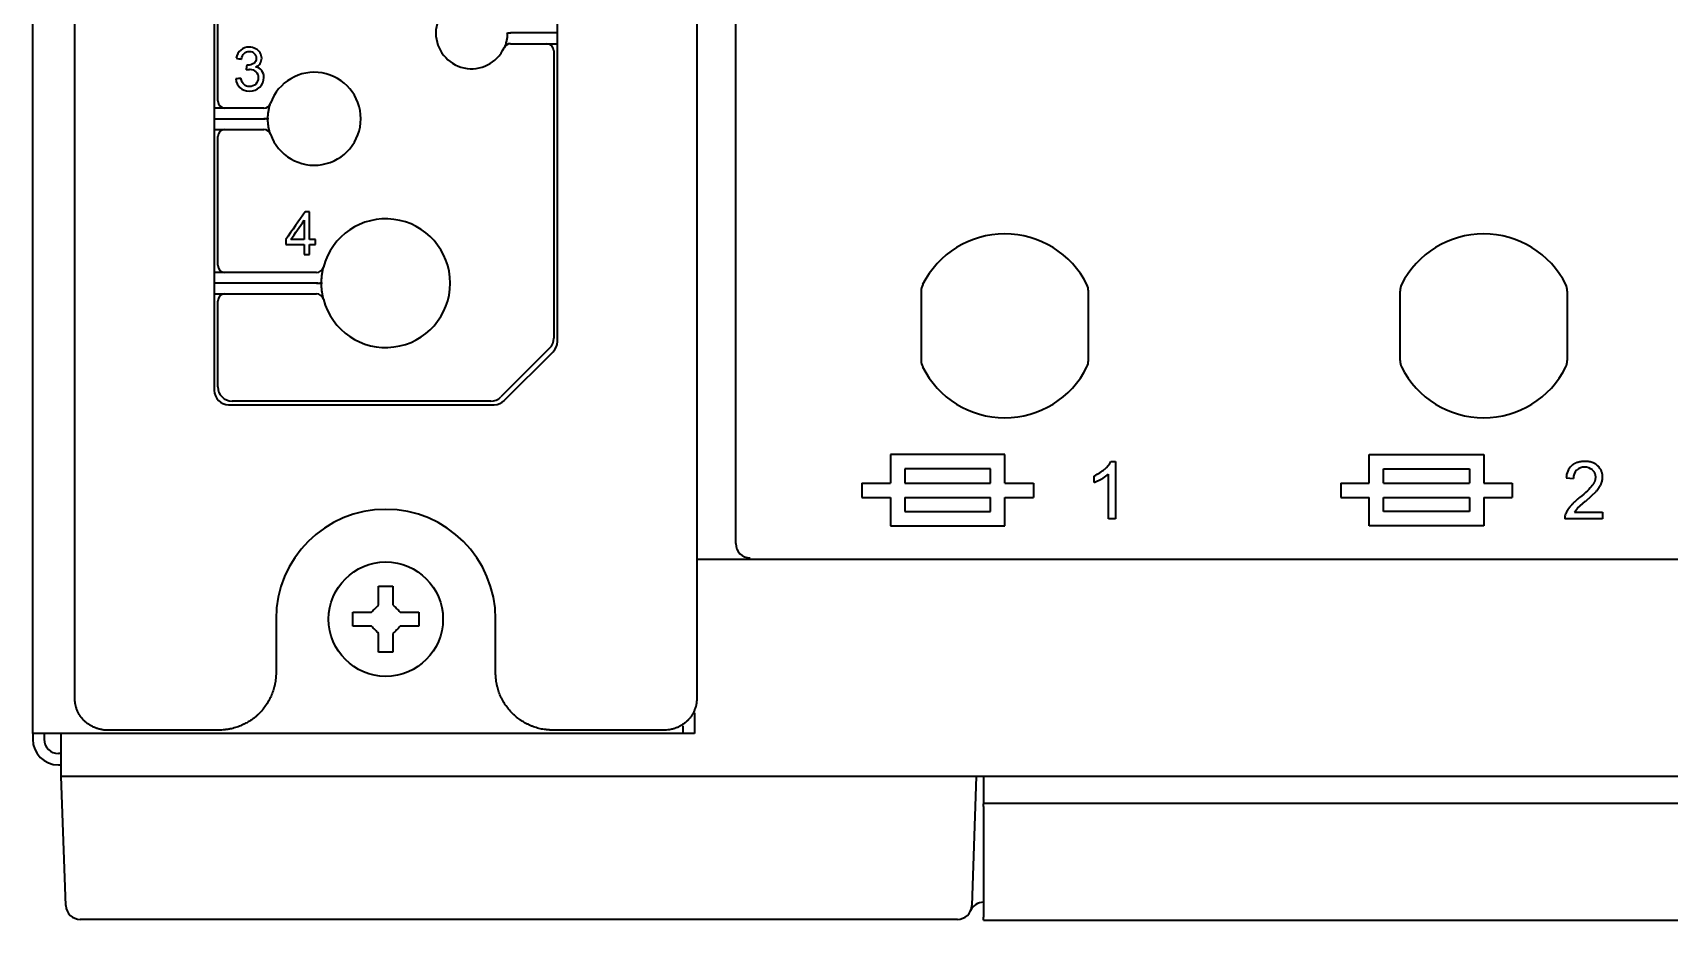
# Model space of a CAD drawing. Header units: inches. Extents: x 90 to 4162, y -443 to 3471.
# Drawn here: x 90.4 to 204.9, y 1241.9 to 1304 of the extents above; entities that cross this region are included whole.
import ezdxf

# ---------------------------------------------------------------- set-up
doc = ezdxf.new("R2010")
doc.units = ezdxf.units.IN
doc.layers.add('1', color=7, linetype='Continuous', true_color=0xffffff)
doc.layers.add('ORTHO$15', color=7, linetype='Continuous', true_color=0xffffff)

msp = doc.modelspace()

# ---------------------------------------------------------------- linework, layer by layer
at = {"layer": '1', "color": 7, "linetype": 'Continuous', "lineweight": 35}
for p, q in [((90.37, 1254.96), (90.37, 2249.66)), ((93.31, 1257.45), (93.31, 1338.46)), ((136.83, 1338.46), (136.83, 1257.45)), ((103.07, 1328.96), (103.07, 1278.96)), ((127.07, 1282.37), (127.07, 1328.96)), ((103.32, 1299.21), (103.32, 1308.71)), ((123.8, 1303.96), (123.82, 1303.96)), ((127.07, 1303.96), (123.82, 1303.96)), ((123.8, 1303.21), (126.32, 1303.21)), ((126.32, 1303.21), (127.07, 1303.21)), ((126.82, 1302.71), (126.82, 1282.62)), ((103.82, 1298.71), (103.07, 1298.71)), ((106.54, 1298.71), (103.82, 1298.71)), ((103.07, 1297.96), (106.32, 1297.96)), ((103.07, 1297.21), (103.82, 1297.21)), ((103.82, 1297.21), (106.54, 1297.21)), ((106.32, 1297.96), (106.54, 1297.96)), ((103.32, 1287.71), (103.32, 1296.71)), ((103.82, 1287.21), (103.07, 1287.21)), ((110.23, 1287.21), (103.82, 1287.21)), ((106.32, 1286.46), (103.07, 1286.46)), ((103.07, 1285.71), (103.82, 1285.71)), ((103.82, 1285.71), (110.23, 1285.71)), ((110.23, 1286.46), (106.32, 1286.46)), ((152.52, 1285.91), (152.52, 1281.05)), ((164.22, 1281.05), (164.22, 1285.91)), ((186.02, 1281.05), (186.02, 1285.91)), ((197.72, 1285.91), (197.72, 1281.05)), ((103.32, 1279.21), (103.32, 1285.21)), ((126.53, 1281.91), (123.11, 1278.5)), ((123.36, 1278.25), (126.78, 1281.66)), ((104.07, 1277.96), (122.66, 1277.96)), ((122.41, 1278.21), (104.32, 1278.21)), ((158.37, 1274.48), (150.37, 1274.48)), ((150.37, 1274.48), (150.37, 1272.48)), ((158.37, 1272.48), (158.37, 1274.48)), ((183.87, 1274.48), (191.87, 1274.48)), ((183.87, 1272.48), (183.87, 1274.48)), ((191.87, 1274.48), (191.87, 1272.48)), ((157.37, 1273.48), (151.37, 1273.48)), ((151.37, 1273.48), (151.37, 1272.48)), ((157.37, 1272.48), (157.37, 1273.48)), ((165.16, 1272.76), (165.62, 1273.1)), ((165.62, 1269.98), (165.62, 1273.1)), ((165.79, 1273.99), (166.11, 1273.99)), ((166.11, 1273.99), (166.11, 1269.98)), ((184.87, 1273.48), (190.87, 1273.48)), ((184.87, 1272.48), (184.87, 1273.48)), ((190.87, 1273.48), (190.87, 1272.48)), ((148.37, 1272.48), (148.37, 1271.48)), ((148.37, 1272.48), (150.37, 1272.48)), ((151.37, 1272.48), (157.37, 1272.48)), ((158.37, 1272.48), (160.37, 1272.48)), ((160.37, 1272.48), (160.37, 1271.48)), ((164.63, 1272.51), (164.63, 1272.99)), ((164.63, 1272.51), (165.16, 1272.77)), ((181.87, 1272.48), (183.87, 1272.48)), ((181.87, 1272.48), (181.87, 1271.48)), ((184.87, 1272.48), (190.87, 1272.48)), ((191.87, 1272.48), (193.87, 1272.48)), ((193.87, 1272.48), (193.87, 1271.48)), ((197.65, 1272.84), (198.15, 1272.79)), ((199.01, 1271.21), (199.77, 1271.91)), ((148.37, 1271.48), (150.37, 1271.48)), ((150.37, 1271.48), (150.37, 1269.48)), ((151.37, 1271.48), (157.37, 1271.48)), ((151.37, 1271.48), (151.37, 1270.48)), ((157.37, 1270.48), (157.37, 1271.48)), ((158.37, 1269.48), (158.37, 1271.48)), ((158.37, 1271.48), (160.37, 1271.48)), ((181.87, 1271.48), (183.87, 1271.48)), ((183.87, 1269.48), (183.87, 1271.48)), ((184.87, 1270.48), (184.87, 1271.48)), ((184.87, 1271.48), (190.87, 1271.48)), ((190.87, 1271.48), (190.87, 1270.48)), ((191.87, 1271.48), (191.87, 1269.48)), ((191.87, 1271.48), (193.87, 1271.48)), ((198.43, 1270.72), (199, 1271.22)), ((151.37, 1270.48), (157.37, 1270.48)), ((166.11, 1269.98), (165.62, 1269.98)), ((190.87, 1270.48), (184.87, 1270.48)), ((200.19, 1269.98), (197.55, 1269.98)), ((198.23, 1270.45), (198.43, 1270.72)), ((198.23, 1270.45), (200.19, 1270.45)), ((200.19, 1270.45), (200.19, 1269.98)), ((150.37, 1269.48), (158.37, 1269.48)), ((191.87, 1269.48), (183.87, 1269.48)), ((136.9, 1267.16), (313.67, 1267.16)), ((114.57, 1265.26), (115.07, 1265.26)), ((115.07, 1265.26), (115.57, 1265.26)), ((107.39, 1262.96), (107.39, 1259.2)), ((122.75, 1259.2), (122.75, 1262.96)), ((115.07, 1260.66), (114.57, 1260.66)), ((115.57, 1260.66), (115.07, 1260.66)), ((136.67, 1256.4), (136.67, 1254.96)), ((90.37, 1254.96), (90.37, 1254.56)), ((92.17, 1254.96), (90.37, 1254.96)), ((91.17, 1254.96), (91.17, 1254.56)), ((134.87, 1254.96), (92.17, 1254.96)), ((92.37, 1253.76), (92.37, 1254.96)), ((134.82, 1254.96), (95.32, 1254.96)), ((103.39, 1255.2), (95.56, 1255.2)), ((134.58, 1255.2), (126.75, 1255.2)), ((135.87, 1254.96), (134.87, 1254.96)), ((135.87, 1254.96), (135.87, 1255.49)), ((136.67, 1254.96), (135.87, 1254.96)), ((92.37, 1251.96), (92.37, 1253.76)), ((92.37, 1253.56), (92.17, 1253.56)), ((92.17, 1252.76), (92.37, 1252.76)), ((92.69, 1242.92), (92.37, 1251.96)), ((838.37, 1251.96), (92.37, 1251.96)), ((156.37, 1251.96), (156.06, 1242.92)), ((156.87, 1251.96), (156.87, 1250.06)), ((156.87, 1250.06), (156.87, 1250.06)), ((773.87, 1250.06), (156.87, 1250.06)), ((156.87, 1250.06), (156.87, 1250.05)), ((156.87, 1249.86), (156.87, 1250.05)), ((156.87, 1249.86), (156.87, 1242.11)), ((96.37, 1241.96), (93.69, 1241.96)), ((155.06, 1241.96), (96.37, 1241.96)), ((156.87, 1241.9), (156.87, 1242.11)), ((156.87, 1241.9), (773.87, 1241.9))]:
    msp.add_line(p, q, dxfattribs=at)
msp.add_circle((115.07, 1262.96), 4, dxfattribs=at)
for centre, radius, start, end in [((121.07, 1303.96), 2.5, 24.6243, 335.3757), ((123.8, 1305.21), 1.25, 259.5247, 270), ((121.07, 1303.96), 2.5, 359.5225, 0.4775), ((123.8, 1302.71), 1.25, 90, 100.4753), ((123.8, 1302.71), 0.5, 90, 155.3757), ((126.32, 1302.71), 0.5, 0, 90), ((110.07, 1297.96), 3.25, 199.4712, 160.5288), ((103.82, 1299.21), 0.5, 180, 270), ((106.54, 1299.21), 0.5, 270, 340.5288), ((103.82, 1296.71), 0.5, 90, 180), ((106.54, 1299.21), 1.25, 270, 283.2124), ((106.54, 1296.71), 1.25, 76.7876, 90), ((106.54, 1296.71), 0.5, 19.4712, 90), ((110.07, 1297.96), 3.25, 179.4167, 180.5833), ((115.07, 1286.46), 4.5, 194.4775, 165.5225), ((158.37, 1283.48), 6.43, 26.6186, 153.3814), ((191.87, 1283.48), 6.43, 26.6186, 153.3814), ((103.82, 1287.71), 0.5, 180, 270), ((110.23, 1287.71), 0.5, 270, 345.5225), ((103.82, 1285.21), 0.5, 90, 180), ((110.23, 1287.71), 1.25, 270, 285.8538), ((110.23, 1285.21), 1.25, 74.1462, 90), ((110.23, 1285.21), 0.5, 14.4775, 90), ((115.07, 1286.46), 4.5, 179.3946, 180.6054), ((153.52, 1285.91), 1, 153.3814, 180), ((163.22, 1285.91), 1, 0, 26.6186), ((187.02, 1285.91), 1, 153.3814, 180), ((196.72, 1285.91), 1, 0, 26.6186), ((125.82, 1282.62), 1, 315, 0), ((126.07, 1282.37), 1, 315, 0), ((153.52, 1281.05), 1, 180, 206.6186), ((163.22, 1281.05), 1, 333.3814, 0), ((187.02, 1281.05), 1, 180, 206.6186), ((196.72, 1281.05), 1, 333.3814, 0), ((158.37, 1283.48), 6.43, 206.6186, 333.3814), ((191.87, 1283.48), 6.43, 206.6186, 333.3814), ((104.07, 1278.96), 1, 180, 270), ((104.32, 1279.21), 1, 180, 270), ((122.41, 1279.21), 1, 270, 315), ((122.66, 1278.96), 1, 270, 315), ((163.39, 1275.7), 2.98, 294.736, 311.2718), ((164.18, 1274.87), 1.84, 309.8306, 331.5633), ((198.89, 1272.8), 1.25, 133.4983, 178.0865), ((198.95, 1272.83), 0.805, 136.7103, 182.9347), ((198.93, 1272.76), 0.838, 49.0941, 131.9108), ((115.07, 1262.96), 7.68, 0, 180), ((198.42, 1270.01), 0.875, 159.0813, 181.8602), ((92.17, 1254.56), 1.8, 180, 270), ((92.17, 1254.56), 1, 180, 270), ((93.69, 1242.96), 1, 182, 270), ((155.06, 1242.96), 1, 270, 358), ((156.89, 1242.16), 1, 90, 156.4218)]:
    msp.add_arc(centre, radius, start, end, dxfattribs=at)
for points, knots in [([(123.57, 1303.94), (123.57, 1303.86), (123.57, 1303.78), (123.55, 1303.66), (123.55, 1303.62), (123.54, 1303.54), (123.53, 1303.5), (123.51, 1303.42), (123.5, 1303.38), (123.48, 1303.29), (123.47, 1303.25), (123.45, 1303.18), (123.44, 1303.16), (123.43, 1303.12), (123.43, 1303.11), (123.42, 1303.09), (123.41, 1303.08), (123.4, 1303.04), (123.39, 1303.02), (123.37, 1302.98), (123.37, 1302.97), (123.36, 1302.94), (123.35, 1302.93), (123.34, 1302.91)], [0, 0, 0, 0, 0.25, 0.25, 0.375, 0.375, 0.5, 0.5, 0.625, 0.625, 0.75, 0.75, 0.8125, 0.8125, 0.84375, 0.84375, 0.875, 0.875, 0.9375, 0.9375, 0.96875, 0.96875, 1, 1, 1, 1]), ([(105.98, 1301.58), (106.11, 1301.64), (106.22, 1301.73), (106.35, 1301.94), (106.39, 1302.06), (106.39, 1302.33), (106.35, 1302.45), (106.21, 1302.7), (106.1, 1302.79), (105.83, 1302.93), (105.68, 1302.97), (105.27, 1302.97), (105.08, 1302.9), (104.76, 1302.63), (104.65, 1302.44), (104.61, 1302.19)], [0, 0, 0, 0, 0.121771, 0.121771, 0.24333, 0.24333, 0.371361, 0.371361, 0.499752, 0.499752, 0.628422, 0.628422, 0.814211, 0.814211, 1, 1, 1, 1]), ([(104.98, 1302.13), (105, 1302.31), (105.07, 1302.44), (105.26, 1302.62), (105.38, 1302.67), (105.66, 1302.67), (105.78, 1302.62), (105.96, 1302.44), (106.01, 1302.33), (106.01, 1302.03), (105.95, 1301.9), (105.7, 1301.74), (105.56, 1301.7), (105.38, 1301.7), (105.36, 1301.7), (105.34, 1301.7)], [0, 0, 0, 0, 0.148801, 0.148801, 0.298837, 0.298837, 0.449674, 0.449674, 0.600512, 0.600512, 0.790773, 0.790773, 0.981319, 0.981319, 1, 1, 1, 1]), ([(104.57, 1300.75), (104.6, 1300.5), (104.7, 1300.3), (105.04, 1299.98), (105.26, 1299.9), (105.82, 1299.9), (106.06, 1299.99), (106.44, 1300.36), (106.54, 1300.58), (106.54, 1301.04), (106.49, 1301.2), (106.29, 1301.46), (106.15, 1301.54), (105.98, 1301.58)], [0, 0, 0, 0, 0.171114, 0.171114, 0.342269, 0.342269, 0.531886, 0.531886, 0.721124, 0.721124, 0.860562, 0.860562, 1, 1, 1, 1]), ([(105.3, 1301.38), (105.4, 1301.4), (105.49, 1301.42), (105.73, 1301.42), (105.87, 1301.36), (106.09, 1301.14), (106.15, 1301), (106.15, 1300.66), (106.09, 1300.51), (105.85, 1300.27), (105.7, 1300.21), (105.38, 1300.21), (105.26, 1300.25), (105.05, 1300.44), (104.98, 1300.59), (104.94, 1300.8)], [0, 0, 0, 0, 0.064915, 0.064915, 0.223281, 0.223281, 0.381646, 0.381646, 0.547929, 0.547929, 0.715282, 0.715282, 0.857346, 0.857346, 1, 1, 1, 1]), ([(106.82, 1297.99), (106.82, 1298.07), (106.83, 1298.15), (106.84, 1298.27), (106.84, 1298.31), (106.85, 1298.39), (106.86, 1298.43), (106.87, 1298.52), (106.88, 1298.56), (106.9, 1298.65), (106.91, 1298.69), (106.92, 1298.76), (106.93, 1298.78), (106.94, 1298.82), (106.94, 1298.83), (106.95, 1298.86), (106.95, 1298.87), (106.97, 1298.93), (106.99, 1298.99), (107.01, 1299.04)], [0, 0, 0, 0, 0.25, 0.25, 0.375, 0.375, 0.5, 0.5, 0.625, 0.625, 0.75, 0.75, 0.8125, 0.8125, 0.84375, 0.84375, 0.875, 0.875, 1, 1, 1, 1]), ([(107.01, 1296.87), (107, 1296.9), (106.99, 1296.93), (106.98, 1296.96), (106.97, 1296.98), (106.96, 1297), (106.96, 1297.02), (106.95, 1297.05), (106.94, 1297.08), (106.93, 1297.13), (106.92, 1297.15), (106.91, 1297.2), (106.91, 1297.22), (106.9, 1297.26), (106.89, 1297.29), (106.88, 1297.35), (106.87, 1297.39), (106.86, 1297.48), (106.85, 1297.52), (106.84, 1297.6), (106.84, 1297.64), (106.83, 1297.76), (106.82, 1297.84), (106.82, 1297.92)], [0, 0, 0, 0, 0.0625, 0.0625, 0.09375, 0.09375, 0.125, 0.125, 0.1875, 0.1875, 0.25, 0.25, 0.3125, 0.3125, 0.375, 0.375, 0.5, 0.5, 0.625, 0.625, 0.75, 0.75, 1, 1, 1, 1]), ([(110.57, 1286.5), (110.57, 1286.58), (110.58, 1286.67), (110.58, 1286.79), (110.59, 1286.83), (110.59, 1286.92), (110.6, 1286.96), (110.61, 1287.04), (110.62, 1287.09), (110.63, 1287.18), (110.64, 1287.22), (110.65, 1287.28), (110.65, 1287.29), (110.66, 1287.32), (110.66, 1287.33), (110.66, 1287.37), (110.67, 1287.39), (110.68, 1287.45), (110.69, 1287.47), (110.7, 1287.51), (110.7, 1287.53), (110.71, 1287.55), (110.71, 1287.57), (110.71, 1287.58)], [0, 0, 0, 0, 0.25, 0.25, 0.375, 0.375, 0.5, 0.5, 0.625, 0.625, 0.75, 0.75, 0.78125, 0.78125, 0.8125, 0.8125, 0.875, 0.875, 0.9375, 0.9375, 0.96875, 0.96875, 1, 1, 1, 1]), ([(110.71, 1285.33), (110.71, 1285.36), (110.7, 1285.39), (110.69, 1285.43), (110.69, 1285.44), (110.68, 1285.47), (110.68, 1285.48), (110.67, 1285.52), (110.66, 1285.54), (110.66, 1285.59), (110.65, 1285.62), (110.64, 1285.67), (110.64, 1285.69), (110.63, 1285.74), (110.63, 1285.76), (110.62, 1285.83), (110.61, 1285.87), (110.6, 1285.96), (110.59, 1286), (110.59, 1286.08), (110.58, 1286.12), (110.58, 1286.25), (110.57, 1286.33), (110.57, 1286.41)], [0, 0, 0, 0, 0.0625, 0.0625, 0.09375, 0.09375, 0.125, 0.125, 0.1875, 0.1875, 0.25, 0.25, 0.3125, 0.3125, 0.375, 0.375, 0.5, 0.5, 0.625, 0.625, 0.75, 0.75, 1, 1, 1, 1]), ([(114.57, 1263.96), (114.57, 1264.07), (114.57, 1264.18), (114.57, 1264.41), (114.57, 1264.52), (114.57, 1264.73), (114.57, 1264.84), (114.57, 1265), (114.57, 1265.05), (114.57, 1265.15), (114.57, 1265.21), (114.57, 1265.26)], [0, 0, 0, 0, 0.25, 0.25, 0.5, 0.5, 0.75, 0.75, 0.875, 0.875, 1, 1, 1, 1]), ([(115.57, 1265.26), (115.57, 1265.05), (115.57, 1264.84), (115.57, 1264.52), (115.57, 1264.41), (115.57, 1264.19), (115.57, 1264.07), (115.57, 1263.96)], [0, 0, 0, 0, 0.5, 0.5, 0.75, 0.75, 1, 1, 1, 1]), ([(112.77, 1263.46), (112.97, 1263.46), (113.18, 1263.46), (113.51, 1263.46), (113.62, 1263.46), (113.84, 1263.46), (113.96, 1263.46), (114.07, 1263.46)], [0, 0, 0, 0, 0.5, 0.5, 0.75, 0.75, 1, 1, 1, 1]), ([(116.07, 1263.46), (116.19, 1263.46), (116.3, 1263.46), (116.52, 1263.46), (116.63, 1263.46), (116.85, 1263.46), (116.96, 1263.46), (117.11, 1263.46), (117.17, 1263.46), (117.27, 1263.46), (117.32, 1263.46), (117.37, 1263.46)], [0, 0, 0, 0, 0.25, 0.25, 0.5, 0.5, 0.75, 0.75, 0.875, 0.875, 1, 1, 1, 1]), ([(114.07, 1262.46), (113.96, 1262.46), (113.84, 1262.46), (113.62, 1262.46), (113.51, 1262.46), (113.29, 1262.46), (113.19, 1262.46), (113.03, 1262.46), (112.98, 1262.46), (112.87, 1262.46), (112.82, 1262.46), (112.77, 1262.46)], [0, 0, 0, 0, 0.25, 0.25, 0.5, 0.5, 0.75, 0.75, 0.875, 0.875, 1, 1, 1, 1]), ([(114.57, 1260.66), (114.57, 1260.86), (114.57, 1261.07), (114.57, 1261.39), (114.57, 1261.5), (114.57, 1261.73), (114.57, 1261.84), (114.57, 1261.96)], [0, 0, 0, 0, 0.5, 0.5, 0.75, 0.75, 1, 1, 1, 1]), ([(115.57, 1261.96), (115.57, 1261.84), (115.57, 1261.73), (115.57, 1261.51), (115.57, 1261.4), (115.57, 1261.18), (115.57, 1261.07), (115.57, 1260.91), (115.57, 1260.86), (115.57, 1260.76), (115.57, 1260.71), (115.57, 1260.66)], [0, 0, 0, 0, 0.25, 0.25, 0.5, 0.5, 0.75, 0.75, 0.875, 0.875, 1, 1, 1, 1]), ([(117.37, 1262.46), (117.17, 1262.46), (116.96, 1262.46), (116.63, 1262.46), (116.52, 1262.46), (116.3, 1262.46), (116.19, 1262.46), (116.07, 1262.46)], [0, 0, 0, 0, 0.5, 0.5, 0.75, 0.75, 1, 1, 1, 1]), ([(107.39, 1259.2), (107.39, 1259.13), (107.39, 1259.07), (107.38, 1258.93), (107.38, 1258.87), (107.36, 1258.74), (107.36, 1258.67), (107.34, 1258.54), (107.33, 1258.48), (107.31, 1258.38), (107.3, 1258.35), (107.29, 1258.29), (107.28, 1258.26), (107.25, 1258.16), (107.24, 1258.1), (107.2, 1257.98), (107.18, 1257.91), (107.13, 1257.79), (107.11, 1257.73), (107.03, 1257.55), (106.98, 1257.43), (106.86, 1257.2), (106.79, 1257.09), (106.64, 1256.87), (106.57, 1256.76), (106.44, 1256.61), (106.4, 1256.56), (106.31, 1256.46), (106.26, 1256.42), (106.17, 1256.32), (106.12, 1256.28), (106.03, 1256.19), (105.98, 1256.15), (105.83, 1256.02), (105.62, 1255.87), (105.39, 1255.73), (105.25, 1255.66), (105.22, 1255.64), (105.16, 1255.61), (105.13, 1255.6), (105.04, 1255.56), (104.98, 1255.53), (104.86, 1255.48), (104.8, 1255.46), (104.68, 1255.41), (104.55, 1255.37), (104.43, 1255.34), (104.3, 1255.3), (104.24, 1255.29), (104.14, 1255.27), (104.11, 1255.26), (104.05, 1255.25), (104.01, 1255.25), (103.95, 1255.24), (103.92, 1255.23), (103.85, 1255.23), (103.82, 1255.22), (103.72, 1255.21), (103.65, 1255.21), (103.52, 1255.2), (103.46, 1255.2), (103.39, 1255.2)], [0, 0, 0, 0, 0.03125, 0.03125, 0.0625, 0.0625, 0.09375, 0.09375, 0.125, 0.125, 0.140625, 0.140625, 0.15625, 0.15625, 0.1875, 0.1875, 0.21875, 0.21875, 0.25, 0.25, 0.3125, 0.3125, 0.375, 0.375, 0.4375, 0.4375, 0.46875, 0.46875, 0.5, 0.5, 0.53125, 0.53125, 0.5625, 0.5625, 0.625, 0.6875, 0.6875, 0.703125, 0.703125, 0.71875, 0.71875, 0.75, 0.75, 0.78125, 0.78125, 0.8125, 0.84375, 0.84375, 0.875, 0.875, 0.890625, 0.890625, 0.90625, 0.90625, 0.921875, 0.921875, 0.9375, 0.9375, 0.96875, 0.96875, 1, 1, 1, 1]), ([(126.75, 1255.2), (126.69, 1255.2), (126.62, 1255.2), (126.52, 1255.21), (126.49, 1255.21), (126.42, 1255.21), (126.39, 1255.22), (126.32, 1255.22), (126.26, 1255.23), (126.2, 1255.24), (126.1, 1255.25), (126.03, 1255.26), (125.91, 1255.29), (125.84, 1255.3), (125.72, 1255.33), (125.59, 1255.37), (125.47, 1255.41), (125.34, 1255.45), (125.28, 1255.48), (125.16, 1255.53), (125.1, 1255.56), (124.98, 1255.61), (124.92, 1255.64), (124.75, 1255.73), (124.53, 1255.87), (124.32, 1256.02), (124.17, 1256.15), (124.12, 1256.19), (124.02, 1256.28), (123.97, 1256.32), (123.83, 1256.46), (123.74, 1256.56), (123.58, 1256.76), (123.5, 1256.87), (123.36, 1257.08), (123.29, 1257.2), (123.21, 1257.34), (123.2, 1257.37), (123.17, 1257.43), (123.15, 1257.46), (123.11, 1257.55), (123.08, 1257.61), (123.01, 1257.79), (122.96, 1257.91), (122.91, 1258.1), (122.89, 1258.16), (122.87, 1258.26), (122.86, 1258.29), (122.84, 1258.35), (122.84, 1258.38), (122.82, 1258.48), (122.81, 1258.54), (122.79, 1258.64), (122.79, 1258.67), (122.78, 1258.74), (122.78, 1258.77), (122.76, 1258.94), (122.75, 1259.07), (122.75, 1259.2)], [0, 0, 0, 0, 0.03125, 0.03125, 0.046875, 0.046875, 0.0625, 0.0625, 0.078125, 0.09375, 0.09375, 0.125, 0.125, 0.15625, 0.15625, 0.1875, 0.21875, 0.21875, 0.25, 0.25, 0.28125, 0.28125, 0.3125, 0.3125, 0.375, 0.4375, 0.4375, 0.46875, 0.46875, 0.5, 0.5, 0.5625, 0.5625, 0.625, 0.625, 0.6875, 0.6875, 0.703125, 0.703125, 0.71875, 0.71875, 0.75, 0.75, 0.8125, 0.8125, 0.84375, 0.84375, 0.859375, 0.859375, 0.875, 0.875, 0.90625, 0.90625, 0.921875, 0.921875, 0.9375, 0.9375, 1, 1, 1, 1]), ([(95.56, 1255.2), (95.49, 1255.2), (95.42, 1255.2), (95.3, 1255.21), (95.27, 1255.22), (95.19, 1255.23), (95.16, 1255.24), (95.09, 1255.25), (95.05, 1255.26), (94.98, 1255.28), (94.94, 1255.29), (94.87, 1255.31), (94.84, 1255.32), (94.77, 1255.34), (94.73, 1255.36), (94.67, 1255.39), (94.63, 1255.4), (94.57, 1255.43), (94.53, 1255.45), (94.44, 1255.5), (94.37, 1255.54), (94.25, 1255.62), (94.19, 1255.66), (94.11, 1255.73), (94.08, 1255.76), (94.02, 1255.81), (94, 1255.83), (93.92, 1255.91), (93.87, 1255.97), (93.78, 1256.08), (93.73, 1256.14), (93.65, 1256.26), (93.61, 1256.32), (93.56, 1256.42), (93.55, 1256.45), (93.51, 1256.52), (93.5, 1256.55), (93.47, 1256.62), (93.44, 1256.69), (93.42, 1256.76), (93.41, 1256.81), (93.4, 1256.83), (93.39, 1256.87), (93.39, 1256.88), (93.38, 1256.92), (93.37, 1256.94), (93.36, 1256.97), (93.35, 1257.03), (93.34, 1257.08), (93.33, 1257.15), (93.33, 1257.19), (93.32, 1257.3), (93.31, 1257.37), (93.31, 1257.45)], [0, 0, 0, 0, 0.0625, 0.0625, 0.09375, 0.09375, 0.125, 0.125, 0.15625, 0.15625, 0.1875, 0.1875, 0.21875, 0.21875, 0.25, 0.25, 0.28125, 0.28125, 0.3125, 0.3125, 0.375, 0.375, 0.4375, 0.4375, 0.46875, 0.46875, 0.5, 0.5, 0.5625, 0.5625, 0.625, 0.625, 0.6875, 0.6875, 0.71875, 0.71875, 0.75, 0.75, 0.78125, 0.8125, 0.8125, 0.828125, 0.828125, 0.84375, 0.84375, 0.859375, 0.859375, 0.875, 0.90625, 0.90625, 0.9375, 0.9375, 1, 1, 1, 1]), ([(136.83, 1257.45), (136.83, 1257.41), (136.83, 1257.37), (136.82, 1257.3), (136.82, 1257.26), (136.81, 1257.19), (136.81, 1257.15), (136.8, 1257.08), (136.79, 1257.04), (136.78, 1256.99), (136.78, 1256.97), (136.77, 1256.94), (136.77, 1256.92), (136.75, 1256.87), (136.74, 1256.83), (136.72, 1256.76), (136.71, 1256.72), (136.68, 1256.66), (136.67, 1256.62), (136.63, 1256.52), (136.6, 1256.45), (136.53, 1256.32), (136.49, 1256.26), (136.41, 1256.14), (136.37, 1256.08), (136.3, 1255.99), (136.27, 1255.97), (136.23, 1255.92), (136.22, 1255.91), (136.2, 1255.88), (136.18, 1255.87), (136.12, 1255.81), (136.06, 1255.76), (135.95, 1255.66), (135.89, 1255.62), (135.77, 1255.54), (135.71, 1255.5), (135.61, 1255.45), (135.58, 1255.43), (135.51, 1255.4), (135.48, 1255.38), (135.41, 1255.36), (135.37, 1255.34), (135.32, 1255.32), (135.3, 1255.32), (135.27, 1255.31), (135.25, 1255.3), (135.21, 1255.29), (135.2, 1255.29), (135.16, 1255.28), (135.14, 1255.27), (135.09, 1255.26), (135.05, 1255.25), (134.95, 1255.23), (134.87, 1255.22), (134.73, 1255.2), (134.65, 1255.2), (134.58, 1255.2)], [0, 0, 0, 0, 0.03125, 0.03125, 0.0625, 0.0625, 0.09375, 0.09375, 0.125, 0.125, 0.140625, 0.140625, 0.15625, 0.15625, 0.1875, 0.1875, 0.21875, 0.21875, 0.25, 0.25, 0.3125, 0.3125, 0.375, 0.375, 0.4375, 0.4375, 0.46875, 0.46875, 0.484375, 0.484375, 0.5, 0.5, 0.5625, 0.5625, 0.625, 0.625, 0.6875, 0.6875, 0.71875, 0.71875, 0.75, 0.75, 0.78125, 0.78125, 0.796875, 0.796875, 0.8125, 0.8125, 0.828125, 0.828125, 0.84375, 0.84375, 0.875, 0.875, 0.9375, 0.9375, 1, 1, 1, 1])]:
    msp.add_open_spline(points, degree=3, knots=knots, dxfattribs=at)
for points, degree in [([(104.61, 1302.19), (104.73, 1302.17), (104.85, 1302.15), (104.98, 1302.13)], 3), ([(105.34, 1301.7), (105.33, 1301.59), (105.31, 1301.48), (105.3, 1301.38)], 3), ([(104.94, 1300.8), (104.82, 1300.78), (104.69, 1300.76), (104.57, 1300.75)], 3), ([(109.44, 1291.46), (108.98, 1290.81), (108.53, 1290.16), (108.07, 1289.51)], 3), ([(109.74, 1291.46), (109.64, 1291.46), (109.54, 1291.46), (109.44, 1291.46)], 3), ([(109.74, 1289.51), (109.74, 1290.16), (109.74, 1290.81), (109.74, 1291.46)], 3), ([(108.43, 1289.51), (108.75, 1289.96), (109.06, 1290.41), (109.37, 1290.86)], 3), ([(109.37, 1290.86), (109.37, 1290.41), (109.37, 1289.96), (109.37, 1289.51)], 3), ([(108.07, 1289.51), (108.07, 1289.4), (108.07, 1289.29), (108.07, 1289.17)], 3), ([(108.07, 1289.17), (108.51, 1289.17), (108.94, 1289.17), (109.37, 1289.17)], 3), ([(109.37, 1289.51), (109.06, 1289.51), (108.75, 1289.51), (108.43, 1289.51)], 3), ([(109.37, 1289.17), (109.37, 1288.94), (109.37, 1288.7), (109.37, 1288.46)], 3), ([(110.15, 1289.51), (110.01, 1289.51), (109.88, 1289.51), (109.74, 1289.51)], 3), ([(109.74, 1289.17), (109.88, 1289.17), (110.01, 1289.17), (110.15, 1289.17)], 3), ([(109.74, 1288.46), (109.74, 1288.7), (109.74, 1288.94), (109.74, 1289.17)], 3), ([(110.15, 1289.17), (110.15, 1289.29), (110.15, 1289.4), (110.15, 1289.51)], 3), ([(109.37, 1288.46), (109.5, 1288.46), (109.62, 1288.46), (109.74, 1288.46)], 3), ([(199.76, 1271.91), (200.18, 1272.39), (200.2, 1273.34), (199.53, 1273.99), (198.38, 1274), (198.03, 1273.7)], 2), ([(199.48, 1273.39), (199.68, 1273.19), (199.69, 1272.62), (199.46, 1272.3)], 2), ([(199.46, 1272.3), (199.3, 1272.1), (199.01, 1271.81), (198.57, 1271.46)], 3), ([(198.57, 1271.46), (198.36, 1271.28), (198.05, 1270.99), (197.82, 1270.72), (197.66, 1270.46), (197.61, 1270.32)], 2), ([(114.07, 1263.46), (114.11, 1263.5), (114.19, 1263.58), (114.32, 1263.7), (114.45, 1263.83), (114.53, 1263.92), (114.57, 1263.96)], 3), ([(115.57, 1263.96), (115.61, 1263.91), (115.7, 1263.83), (115.82, 1263.7), (115.95, 1263.58), (116.03, 1263.5), (116.07, 1263.46)], 3), ([(112.77, 1262.46), (112.77, 1262.62), (112.77, 1262.96), (112.77, 1263.29), (112.77, 1263.46)], 3), ([(117.37, 1263.46), (117.37, 1263.29), (117.37, 1262.96), (117.37, 1262.62), (117.37, 1262.46)], 3), ([(114.57, 1261.96), (114.53, 1262), (114.45, 1262.08), (114.32, 1262.21), (114.19, 1262.34), (114.11, 1262.42), (114.07, 1262.46)], 3), ([(116.07, 1262.46), (116.03, 1262.42), (115.95, 1262.33), (115.82, 1262.21), (115.7, 1262.08), (115.61, 1262), (115.57, 1261.96)], 3)]:
    msp.add_open_spline(points, degree=degree, dxfattribs=at)
at = {"layer": 'ORTHO$15', "color": 7, "linetype": 'Continuous', "lineweight": 35, "extrusion": (0, 1, 0)}
msp.add_line((139.55, 1268.24), (139.55, 1344.96), dxfattribs=at)
at = {"layer": 'ORTHO$15', "color": 7, "linetype": 'Continuous', "lineweight": 35}
msp.add_ellipse((140.55, 1268.24), major_axis=(0.707, -0.707), ratio=0.999695, start_param=3.927143, end_param=5.497635, dxfattribs=at)

doc.saveas('drawing.dxf')
